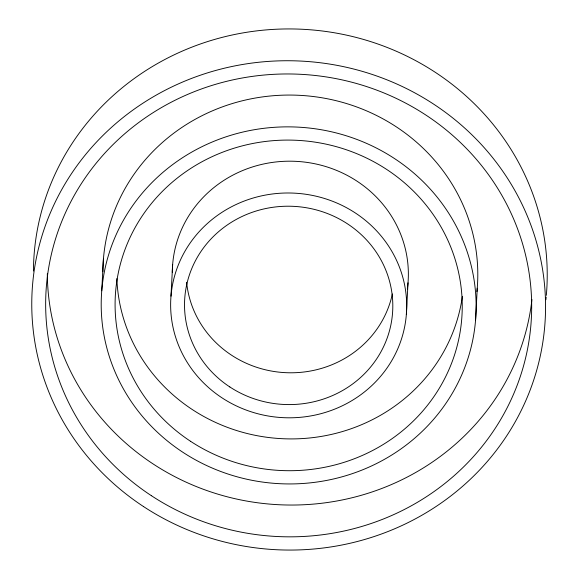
<?xml version="1.0" encoding="UTF-8"?>
<svg xmlns="http://www.w3.org/2000/svg" width="579" height="579" viewBox="0 0 579 579"><rect width="100%" height="100%" fill="white"/><g stroke="black" fill="none" stroke-linecap="round" stroke-linejoin="round"><path stroke-width="0.87" d="M101.752 290.781L103.424 258.987M170.979 296.195L172.651 264.4M406.349 314.6A118.051 112.398 3 0 0 237.672 203.772A118.051 112.398 3 0 0 221.981 397.824A118.051 112.398 3 0 0 406.349 314.6L408.021 282.805M475.576 320.013A187.487 178.513 3 0 0 207.673 143.99A187.487 178.513 3 0 0 182.747 452.192A187.487 178.513 3 0 0 475.576 320.013L477.248 288.219M33.437 271.015A256.931 244.627 3 0 1 301.811 29.239A256.931 244.627 3 0 1 546.323 295.37M546.163 297.107A256.931 244.627 3 0 1 545.903 299.719M531.956 299.473A243.042 231.405 3 0 1 278.058 504.685A243.042 231.405 3 0 1 47.326 273.766M102.874 271.717A187.487 178.513 3 0 1 299.821 95.34A187.487 178.513 3 0 1 476.937 291.599M462.382 296.354A173.599 165.29 3 0 1 281.872 438.672A173.599 165.29 3 0 1 116.864 278.6M172.303 272.412A118.051 112.398 3 0 1 298.46 161.498A118.051 112.398 3 0 1 407.334 289.008M392.367 293.98A104.162 99.175 3 0 1 284.658 372.615A104.162 99.175 3 0 1 186.633 282.277M143.52 506.56A256.931 244.627 3 0 0 544.803 325.427A256.931 244.627 3 0 0 177.673 84.208A256.931 244.627 3 0 0 143.52 506.56M151.365 495.682A243.042 231.405 3 0 0 530.957 324.349A243.042 231.405 3 0 0 183.673 96.165A243.042 231.405 3 0 0 151.365 495.682M190.592 441.314A173.599 165.29 3 0 0 461.731 318.935A173.599 165.29 3 0 0 213.673 155.946A173.599 165.29 3 0 0 190.592 441.314M229.827 386.953A104.162 99.175 3 0 0 392.504 313.521A104.162 99.175 3 0 0 243.672 215.728A104.162 99.175 3 0 0 229.827 386.953"/></g></svg>
